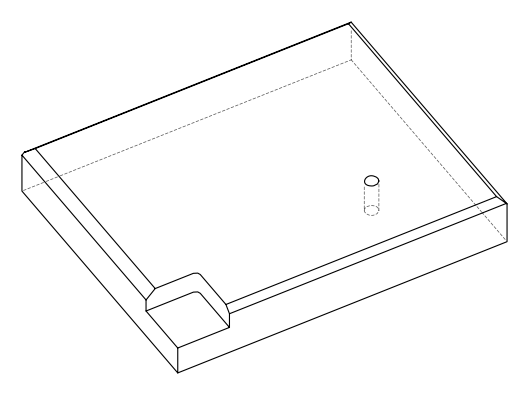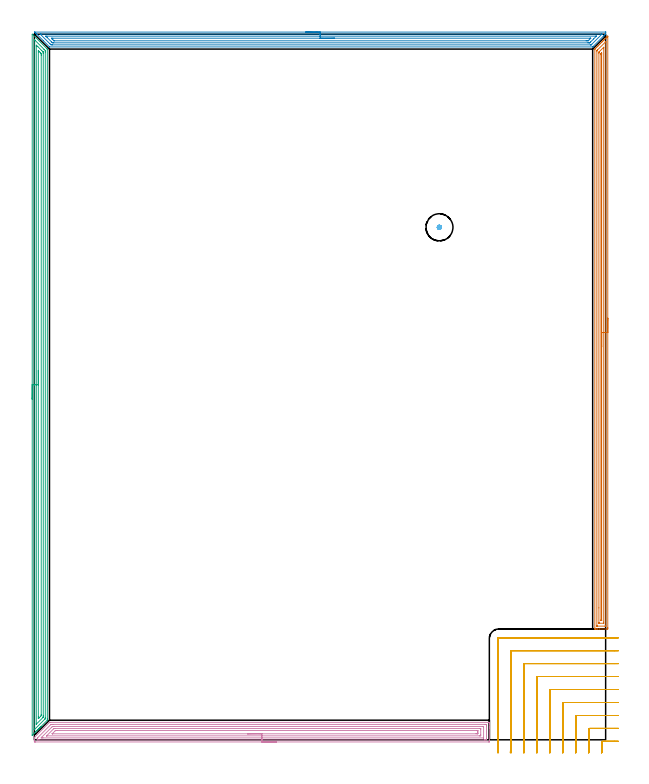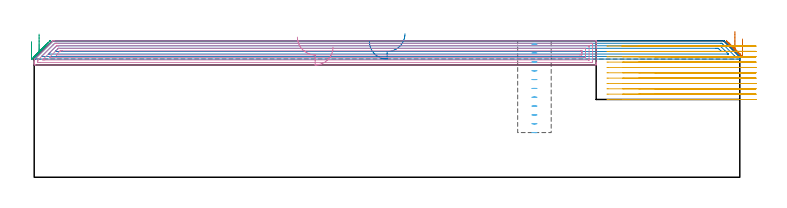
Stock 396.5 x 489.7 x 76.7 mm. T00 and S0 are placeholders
(PLAN: 6 operations, 2 tool changes, 75.2 min)
(1 AREA_MILL | FG_CHAMFER_SURFACE | UGT0205_001 | 13.2 min | 16943 mm3)
(2 AREA_MILL_1 | FG_CHAMFER_SURFACE_1 | UGT0205_001 | 12.64 min | 20748 mm3)
(3 AREA_MILL_2 | FG_CHAMFER_SURFACE_2 | UGT0205_001 | 15.5 min | 26588 mm3)
(4 AREA_MILL_3 | FG_CHAMFER_SURFACE_3 | UGT0205_001 | 12.76 min | 29296 mm3)
(5 MILL_CORNER_NOTCH_RECTANGULAR | CORNER_NOTCH_RECTANGULAR | NXT0201_011 | Follow Part, ap 3, ae 75% | 20.48 min | 203689 mm3)
(6 MILL_BLIND_HOLE_FROM_SOLID_MATERIAL | STEP1POCKET | NXT0201_012 | Spiral | 0.59 min | 14272 mm3)
(TOOL UGT0205_001 | Chamfer Mill 20 x 3 x 45 deg. | D20 FL50 Z2)
(TOOL NXT0201_011 | ENDMILL 12mm [2P460-1200-NA 1630] | D12 FL38 Z6)
(TOOL NXT0201_012 | ENDMILL 16mm [2P460-1600-NA 1630] | D16 FL38 Z6)
(OP 1 AREA_MILL)
G17 G21 G94 G90
T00 M6
G54
G17 G0 G90 X398. Y292.65 S1061 M3
G43 Z86.7 H0
Z77.7
G94 G1 Y292.612 Z76.828 F250.
Y292.498 Z75.963
Y292.309 Z75.112
Y292.047 Z74.28
Y291.713 Z73.474
Y291.31 Z72.7
Y290.842 Z71.964
Y290.31 Z71.272
Y289.721 Z70.629
Y289.078 Z70.04
Y288.386 Z69.508
Y287.65 Z69.04
Y286.876 Z68.637
Y286.07 Z68.303
Y285.238 Z68.041
Y284.387 Z67.852
Y283.522 Z67.738
Y282.65 Z67.7
Y77.9
X397.999 Y77.524 Z67.701
X397.994 Y77.012 Z67.704
X397.992 Y76.909 Z67.706
X397.486 Y76.9 Z68.211
X392.171 Z73.523
X390.751 Z74.945
X390.399 Z75.296
X389.696 Z76.003
X389.407 Z76.292
X389.028 Z76.663
X389.002 Y76.909 Z76.688
X389. Y77.077 Z76.7
Y479.285
X389.004 Y479.395 Z76.689
X389.021 Y479.418 Z76.673
X389.218 Y479.618 Z76.482
X389.628 Y480.03 Z76.069
X390.225 Y480.625 Z75.474
X390.399 Y480.801 Z75.298
X391.119 Y481.519 Z74.58
X391.285 Y481.687 Z74.412
X392.013 Y482.413 Z73.686
X392.171 Y482.573 Z73.526
X392.629 Y483.029 Z73.071
X392.906 Y483.307 Z72.793
X393.057 Y483.459 Z72.64
X393.492 Y483.892 Z72.208
X393.8 Y484.201 Z71.899
X393.943 Y484.345 Z71.754
X394.355 Y484.755 Z71.345
X394.396 Y484.796 Z71.303
X394.694 Y485.094 Z71.005
X394.829 Y485.231 Z70.867
X395.218 Y485.618 Z70.482
X395.328 Y485.728 Z70.372
X395.587 Y485.988 Z70.111
X395.715 Y486.117 Z69.981
X396.081 Y486.481 Z69.619
X396.238 Y486.638 Z69.462
X396.481 Y486.882 Z69.217
X396.601 Y487.002 Z69.096
X396.944 Y487.345 Z68.755
X397.148 Y487.548 Z68.552
X397.375 Y487.776 Z68.323
X397.486 Y487.888 Z68.21
X397.929 Y488.33 Z67.77
X397.975 Y488.372 Z67.725
X397.995 Y488.383 Z67.704
X398. Y488.372 Z67.7
Y282.65
X396.586 Z69.114
X396.585 Y79.092 Z69.115
X396.584 Y78.982 Z69.116
X396.581 Y78.928 Z69.119
X396.579 Y78.91 Z69.121
X396.531 Y78.908 Z69.169
X396.122 Y78.901 Z69.578
X390.807 Z74.893
X390.549 Y78.906 Z75.151
X390.433 Y78.91 Z75.267
X390.421 Y78.915 Z75.279
X390.419 Y78.934 Z75.281
X390.416 Y78.985 Z75.284
X390.415 Y79.089 Z75.285
X390.414 Y79.297 Z75.286
X390.415 Y477.944 Z75.285
X390.434 Y478.372 Z75.266
X390.645 Y478.59 Z75.055
X390.888 Y478.838 Z74.812
X396.426 Y484.376 Z69.274
X396.529 Y484.475 Z69.171
X396.567 Y484.51 Z69.133
X396.576 Y484.517 Z69.124
X396.579 Y484.497 Z69.121
X396.582 Y484.404 Z69.118
X396.586 Y484.216 Z69.114
Y484.201
Y282.65
X395.172 Z70.528
X395.171 Y81.648 Z70.529
X395.17 Y81.099 Z70.53
X395.167 Y80.928 Z70.533
X395.165 Y80.914 Z70.535
X395.144 Y80.909 Z70.556
X395.092 Y80.903 Z70.608
X395.026 Y80.9 Z70.674
X392.369 Z73.331
X392.171 Y80.902 Z73.529
X391.974 Y80.905 Z73.726
X391.847 Y80.91 Z73.853
X391.835 Y80.986 Z73.865
X391.833 Y81.099 Z73.867
X391.829 Y81.444 Z73.871
X391.828 Y91.569 Z73.872
X391.829 Y476.502 Z73.871
X391.83 Y477.05 Z73.87
X391.833 Y477.223 Z73.867
X391.835 Y477.306 Z73.865
X391.867 Y477.357 Z73.833
X392.171 Y477.67 Z73.529
X392.307 Y477.807 Z73.393
X395.126 Y480.625 Z70.574
X395.143 Y480.639 Z70.557
X395.154 Y480.645 Z70.546
X395.165 Y480.625 Z70.535
X395.169 Y480.416 Z70.531
X395.171 Y480.28 Z70.529
X395.172 Y282.65 Z70.528
X393.757 Z71.943
Y83.075
X393.755 Y82.988 Z71.945
X393.751 Y82.92 Z71.949
X393.749 Y82.909 Z71.951
X393.741 Y82.906 Z71.959
X393.715 Y82.903 Z71.985
X393.5 Y82.901 Z72.2
X393.285 Y82.903 Z72.415
X393.259 Y82.906 Z72.441
X393.251 Y82.909 Z72.449
X393.249 Y82.92 Z72.451
X393.245 Y82.988 Z72.455
X393.243 Y83.074 Z72.457
Y475.45
X393.244 Y475.967 Z72.456
X393.247 Y476.156 Z72.453
X393.25 Y476.248 Z72.45
X393.532 Y476.571 Z72.168
X393.599 Y476.644 Z72.101
X393.68 Y476.724 Z72.02
X393.746 Y476.786 Z71.954
X393.75 Y476.687 Z71.95
X393.756 Y476.345 Z71.944
X393.757 Y476.156 Z71.943
Y475.637
Y282.65
Y281.778 Z71.981
Y280.914 Z72.095
Y280.062 Z72.283
Y279.23 Z72.546
Y278.424 Z72.88
Y277.65 Z73.282
Y276.914 Z73.751
Y276.222 Z74.282
Y275.579 Z74.872
Y274.99 Z75.515
Y274.459 Z76.207
Y273.99 Z76.943
Y273.587 Z77.716
Y273.253 Z78.522
Y272.991 Z79.354
Y272.802 Z80.206
Y272.688 Z81.071
Y272.65 Z81.943
G0 Z86.7
M5
M2
(OP 2 AREA_MILL_1)
G17 G21 G94 G90
T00 M6
G54
G17 G0 G90 X188.35 Y491.2 S1061 M3
G43 Z86.7 H0
Z76.4
G94 G1 X188.388 Z75.528 F250.
X188.502 Z74.664
X188.691 Z73.812
X188.953 Z72.98
X189.287 Z72.174
X189.69 Z71.4
X190.159 Z70.664
X190.69 Z69.972
X191.279 Z69.329
X191.922 Z68.74
X192.614 Z68.208
X193.35 Z67.74
X194.124 Z67.337
X194.93 Z67.003
X195.762 Z66.741
X196.614 Z66.552
X197.478 Z66.438
X198.35 Z66.4
X396.323
X396.497 Y491.196
X396.499 Y491.195
X396.5 Y491.029 Z66.566
Y490.856 Z66.738
X396.499 Y489.982 Z67.616
X396.496 Y489.907 Z67.69
X396.472 Y489.875 Z67.723
X396.235 Y489.635 Z67.965
X396.067 Y489.466 Z68.133
X395.71 Y489.108 Z68.488
X395.248 Y488.647 Z68.952
X394.836 Y488.234 Z69.362
X387.832 Y481.232 Z76.368
X387.557 Y480.959 Z76.637
X387.494 Y480.904 Z76.689
X387.385 Y480.9 Z76.7
X10.655
X10.505 Y480.903 Z76.689
X10.413 Y480.986 Z76.611
X6.224 Y485.176 Z72.423
X1.853 Y489.545 Z68.051
X1.718 Y489.681 Z67.917
X1.556 Y489.843 Z67.755
X1.416 Y489.982 Z67.614
X1.271 Y490.128 Z67.47
X1.129 Y490.27 Z67.328
X0.979 Y490.419 Z67.176
X0.824 Y490.575 Z67.023
X0.702 Y490.697 Z66.9
X0.542 Y490.856 Z66.739
X0.377 Y491.022 Z66.576
X0.272 Y491.126 Z66.469
X0.21 Y491.189 Z66.403
X0.294 Y491.196 Z66.401
X0.335 Y491.199
X198.35 Y491.2 Z66.4
Y489.786 Z67.814
X393.395
X393.758 Y489.785 Z67.815
X393.869 Y489.783 Z67.817
X393.913 Y489.78 Z67.82
X393.917 Y489.778 Z67.822
X393.911 Y489.769 Z67.831
X393.868 Y489.721 Z67.879
X393.759 Y489.609 Z67.991
X393.669 Y489.518 Z68.082
X386.938 Y482.788 Z74.812
X386.597 Y482.451 Z75.149
X386.516 Y482.373 Z75.227
X386.467 Y482.329 Z75.271
X386.39 Y482.321 Z75.279
X386.044 Y482.317 Z75.283
X385.843 Y482.315 Z75.285
X12.443
X12.241 Y482.316 Z75.284
X11.549 Y482.321 Z75.279
X10.862 Y482.992 Z74.608
X10.656 Y483.195 Z74.405
X4.399 Y489.451 Z68.149
X4.119 Y489.735 Z67.865
X4.092 Y489.766 Z67.834
X4.082 Y489.78 Z67.82
X4.092 Y489.781 Z67.819
X4.193 Y489.784 Z67.816
X4.399 Y489.785 Z67.815
X4.6 Y489.786 Z67.814
X198.35
Y488.372 Z69.228
X389.619 Y488.371 Z69.229
X389.76 Y488.37 Z69.23
X390.039 Y488.365 Z69.235
X390.054 Y488.363 Z69.237
X390.049 Y488.355 Z69.245
X390.025 Y488.327 Z69.273
X389.986 Y488.286 Z69.314
X389.935 Y488.234 Z69.366
X388.188 Y486.487 Z71.113
X386.044 Y484.343 Z73.257
X385.802 Y484.103 Z73.497
X385.56 Y483.866 Z73.734
X385.425 Y483.736 Z73.864
X385.287 Y483.732 Z73.868
X385.151 Y483.73 Z73.87
X384.397 Y483.729 Z73.871
X384.257 Y483.728 Z73.872
X13.477 Y483.729 Z73.871
X13.337 Y483.73 Z73.87
X12.576 Y483.736 Z73.864
X12.443 Y483.856 Z73.744
X12.434 Y483.866 Z73.734
X12.006 Y484.293 Z73.307
X8.868 Y487.431 Z70.169
X8.069 Y488.234 Z69.366
X7.974 Y488.334 Z69.266
X7.961 Y488.365 Z69.235
X7.974 Y488.366 Z69.234
X8.728 Y488.371 Z69.229
X198.35 Y488.372 Z69.228
Y486.957 Z70.643
X385.563
X385.893 Y486.956 Z70.644
X386.044 Y486.954 Z70.646
X386.112 Y486.95 Z70.65
X386.183 Y486.943 Z70.657
X386.133 Y486.887 Z70.713
X386.1 Y486.851 Z70.749
X386.044 Y486.793 Z70.807
X385.89 Y486.638 Z70.962
X384.864 Y485.613 Z71.987
X384.56 Y485.316 Z72.284
X384.455 Y485.215 Z72.385
X384.372 Y485.15 Z72.45
X384.257 Y485.148 Z72.452
X383.843 Y485.144 Z72.456
X383.363 Y485.143 Z72.457
X382.95
X13.818
X13.698 Y485.145 Z72.455
X13.639 Y485.147 Z72.453
X13.613 Y485.149 Z72.451
X13.555 Y485.204 Z72.396
X13.337 Y485.413 Z72.187
X13.136 Y485.613 Z71.987
X12.443 Y486.306 Z71.294
X12.264 Y486.487 Z71.113
X12.094 Y486.663 Z70.937
X11.82 Y486.951 Z70.649
X11.966 Y486.953 Z70.647
X12.443 Y486.956 Z70.644
X12.856 Y486.957 Z70.643
X198.35
X199.222 Z70.681
X200.087 Z70.795
X200.938 Z70.983
X201.77 Z71.246
X202.576 Z71.58
X203.35 Z71.982
X204.086 Z72.451
X204.778 Z72.982
X205.421 Z73.572
X206.01 Z74.215
X206.542 Z74.907
X207.01 Z75.643
X207.413 Z76.416
X207.747 Z77.222
X208.009 Z78.054
X208.198 Z78.906
X208.312 Z79.771
X208.35 Z80.643
G0 Z86.7
M5
M2
(OP 3 AREA_MILL_2)
G17 G21 G94 G90
T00 M6
G54
G17 G0 G90 X-1.5 Y236.4 S1061 M3
G43 Z86.7 H0
Z76.2
G94 G1 Y236.438 Z75.328 F250.
Y236.552 Z74.464
Y236.741 Z73.612
Y237.003 Z72.78
Y237.337 Z71.974
Y237.74 Z71.2
Y238.209 Z70.464
Y238.74 Z69.772
Y239.329 Z69.129
Y239.972 Z68.54
Y240.664 Z68.008
Y241.4 Z67.54
Y242.174 Z67.137
Y242.98 Z66.803
Y243.812 Z66.541
Y244.664 Z66.352
Y245.529 Z66.238
Y246.4 Z66.2
Y489.7
X-1.433 Z66.266
X-1.3 Y489.69 Z66.394
X-1.162 Y489.562 Z66.537
X8.889 Y479.512 Z76.587
X9. Y479.391 Z76.693
X8.999 Y479.245 Z76.699
X9. Y14.451 Z76.7
X8.993 Y13.599 Z76.693
X8.957 Y13.557 Z76.656
X4.629 Y9.227 Z72.325
X4.489 Y9.088 Z72.187
X4.332 Y8.931 Z72.029
X4.189 Y8.787 Z71.885
X4.042 Y8.641 Z71.74
X3.9 Y8.498 Z71.597
X3.75 Y8.348 Z71.445
X3.595 Y8.194 Z71.293
X3.467 Y8.066 Z71.165
X3.311 Y7.908 Z71.005
X3.148 Y7.747 Z70.846
X3.035 Y7.634 Z70.733
X2.871 Y7.468 Z70.566
X2.701 Y7.3 Z70.399
X2.432 Y7.031 Z70.13
X2.255 Y6.853 Z69.951
X1.681 Y6.281 Z69.381
X0.967 Y5.566 Z68.666
X0.019 Y4.619 Z67.718
X-1.322 Y3.278 Z66.378
X-1.493 Y3.119 Z66.207
X-1.5 Y3.278 Z66.2
Y3.291
Y246.4
X-0.086 Z67.614
X-0.085 Y485.5 Z67.615
X-0.083 Y485.809 Z67.617
X-0.079 Y485.963 Z67.621
X-0.075 Y486.013 Z67.625
X-0.026 Y485.966 Z67.674
X0.449 Y485.5 Z68.149
X6.707 Y479.243 Z74.407
X6.826 Y479.122 Z74.526
X7.578 Y478.349 Z75.278
X7.584 Y477.579 Z75.284
Y477.455
X7.586 Y15.345 Z75.286
X7.585 Y14.959 Z75.285
X7.582 Y14.766 Z75.282
X7.579 Y14.671 Z75.279
X7.572 Y14.633 Z75.272
X7.55 Y14.608 Z75.25
X7.4 Y14.451 Z75.1
X0.11 Y7.161 Z67.81
X0.019 Y7.072 Z67.719
X-0.069 Y6.992 Z67.631
X-0.079 Y6.987 Z67.621
X-0.081 Y7.041 Z67.619
X-0.085 Y7.178 Z67.615
X-0.086 Y246.4 Z67.614
X1.328 Z69.028
X1.329 Y481.258 Z69.029
X1.333 Y481.925 Z69.033
X1.336 Y482.145 Z69.036
X1.553 Y481.946 Z69.253
X1.576 Y481.925 Z69.276
X2.432 Y481.069 Z70.132
X5.152 Y478.349 Z72.852
X5.947 Y477.552 Z73.647
X6.041 Y477.455 Z73.741
X6.136 Y477.349 Z73.836
X6.164 Y477.309 Z73.864
X6.166 Y477.284 Z73.866
X6.169 Y477.23 Z73.869
X6.17 Y476.562 Z73.87
X6.171 Y476.335 Z73.871
Y16.904
X6.17 Y16.239 Z73.87
X6.169 Y16.013 Z73.869
X6.164 Y15.783 Z73.864
X6.154 Y15.665 Z73.854
X5.897 Y15.396 Z73.597
X1.465 Y10.965 Z69.165
X1.375 Y10.876 Z69.075
X1.355 Y10.861 Z69.055
X1.335 Y10.848 Z69.035
X1.332 Y10.876 Z69.032
X1.33 Y10.907 Z69.03
X1.329 Y11.103 Z69.029
X1.328 Y246.4 Z69.028
X2.743 Z70.443
Y477.455
X2.745 Y478.031 Z70.445
X2.747 Y478.225 Z70.447
X2.749 Y478.278 Z70.449
X2.852 Y478.188 Z70.552
X3.032 Y478.013 Z70.732
X3.311 Y477.739 Z71.011
X3.596 Y477.455 Z71.296
X4.189 Y476.859 Z71.889
X4.48 Y476.562 Z72.18
X4.749 Y476.268 Z72.449
X4.753 Y475.988 Z72.453
X4.755 Y475.668 Z72.455
X4.756 Y475.091 Z72.456
X4.757 Y17.449 Z72.457
X4.754 Y17.132 Z72.454
X4.75 Y16.844 Z72.45
X4.747 Y16.707 Z72.447
X4.239 Y16.188 Z71.939
X3.396 Y15.345 Z71.096
X3.311 Y15.259 Z71.011
X2.906 Y14.862 Z70.606
X2.837 Y14.797 Z70.537
X2.749 Y14.725 Z70.449
X2.747 Y14.839 Z70.447
X2.744 Y15.027 Z70.444
X2.743 Y15.345 Z70.443
Y15.922
Y246.4
Y247.272 Z70.481
Y248.137 Z70.595
Y248.988 Z70.783
Y249.82 Z71.046
Y250.626 Z71.38
Y251.4 Z71.782
Y252.136 Z72.251
Y252.828 Z72.782
Y253.471 Z73.372
Y254.061 Z74.015
Y254.592 Z74.707
Y255.06 Z75.443
Y255.463 Z76.217
Y255.797 Z77.022
Y256.059 Z77.854
Y256.248 Z78.706
Y256.362 Z79.571
Y256.4 Z80.443
G0 Z86.7
M5
M2
(OP 4 AREA_MILL_3)
G17 G21 G94 G90
T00 M6
G54
G17 G0 G90 X167.9 Y-1.5 S1061 M3
G43 Z86.7 H0
Z73.1
G94 G1 X167.862 Z72.228 F250.
X167.748 Z71.363
X167.559 Z70.512
X167.297 Z69.68
X166.963 Z68.874
X166.56 Z68.1
X166.091 Z67.364
X165.56 Z66.672
X164.971 Z66.029
X164.328 Z65.44
X163.636 Z64.908
X162.9 Z64.44
X162.126 Z64.037
X161.32 Z63.703
X160.488 Z63.441
X159.636 Z63.252
X158.771 Z63.138
X157.9 Z63.1
X0.622
X0.461 Y-1.498 Z63.102
X0.002 Y-1.491 Z63.105
X0. Y-1.278 Z63.319
Y-0.93 Z63.667
Y-0.388 Z64.208
Y-0.04 Z64.556
Y0.658 Z65.257
Y1.392 Z65.991
X0.003 Y1.569 Z66.161
X0.01 Y1.612 Z66.204
X0.14 Y1.74 Z66.339
X0.175 Y1.776 Z66.374
X10.374 Y11.975 Z76.572
X10.452 Y12.051 Z76.65
X10.497 Y12.093 Z76.693
X10.535 Y12.095 Z76.694
X11.345 Y12.1 Z76.7
X315.625
X315.79 Y12.097 Z76.688
X315.792 Y12.053 Z76.645
X315.8 Y11.653 Z76.253
Y11.337 Z75.937
Y10.64 Z75.235
Y9.401 Z73.998
Y8.86 Z73.454
Y8.24 Z72.836
Y-0.311 Z64.287
X315.796 Y-0.93 Z63.668
X315.792 Y-1.492 Z63.106
X315.744 Y-1.494 Z63.104
X315.178 Y-1.5 Z63.1
X157.9
Y-0.086 Z64.514
X3.303
X2.452 Y-0.083 Z64.517
X2.409 Y-0.08 Z64.52
X2.01 Y-0.04 Z64.56
X2.003 Y0.365 Z64.965
X2.005 Y0.85 Z65.45
X2.009 Y1.054 Z65.654
X2.013 Y1.151 Z65.751
X2.059 Y1.199 Z65.799
X2.409 Y1.559 Z66.159
X11.345 Y10.494 Z75.094
X11.42 Y10.565 Z75.165
X11.501 Y10.64 Z75.24
X12.196 Y10.683 Z75.283
X12.239 Y10.684 Z75.284
X13.086 Y10.686 Z75.286
X312.497
X313.348 Y10.683 Z75.283
X313.391 Y10.68 Z75.28
X313.79 Y10.64 Z75.24
X313.797 Y10.235 Z74.835
X313.799 Y9.75 Z74.35
X313.8 Y9.342 Z73.942
X313.799 Y0.85 Z65.45
X313.797 Y0.445 Z65.045
X313.79 Y-0.04 Z64.56
X313.432 Y-0.08 Z64.52
X313.391 Y-0.082 Z64.518
X312.543 Y-0.086 Z64.514
X312.497
X157.9
Y1.328 Z65.928
X5.984 Y1.329 Z65.929
X5.502
X5.09 Y1.332 Z65.932
X4.695 Y1.335 Z65.935
X5.043 Y1.74 Z66.34
X5.065 Y1.765 Z66.365
X12.239 Y8.94 Z73.54
X12.512 Y9.209 Z73.809
X12.556 Y9.249 Z73.849
X12.575 Y9.264 Z73.864
X12.6 Y9.266 Z73.866
X12.721 Y9.269 Z73.869
X13.133 Y9.271 Z73.871
X13.613
X311.191
X311.604 Y9.269 Z73.869
X311.741 Y9.267 Z73.867
X311.782 Y9.265 Z73.865
X311.79 Y9.185 Z73.785
X311.795 Y9.055 Z73.655
X311.799 Y8.86 Z73.46
X311.8 Y8.664 Z73.264
X311.799 Y1.546 Z66.146
X311.791 Y1.35 Z65.95
X311.788 Y1.334 Z65.934
X311.783 Y1.332 Z65.932
X311.759 Y1.33 Z65.93
X311.707 Y1.329 Z65.929
X311.604 Y1.328 Z65.928
X157.9
Y2.743 Z67.343
X9.053
X8.664 Y2.744 Z67.344
X8.548 Y2.746 Z67.346
X8.508 Y2.75 Z67.35
Y2.751 Z67.351
X8.523 Y2.771 Z67.371
X8.543 Y2.793 Z67.393
X8.664 Y2.916 Z67.516
X13.426 Y7.677 Z72.277
X13.514 Y7.762 Z72.362
X13.569 Y7.813 Z72.413
X13.6 Y7.839 Z72.439
X13.638 Y7.85 Z72.45
X14.026 Y7.856 Z72.456
X14.14 Y7.857 Z72.457
X309.036
X309.725 Y7.855 Z72.455
X309.764 Y7.853 Z72.453
X309.782 Y7.851 Z72.451
X309.79 Y7.841 Z72.441
X309.794 Y7.736 Z72.336
X309.798 Y7.523 Z72.123
X309.8 Y7.096 Z71.696
Y3.536 Z68.136
X309.797 Y3.083 Z67.683
X309.793 Y2.865 Z67.465
X309.79 Y2.762 Z67.362
X309.697 Y2.749 Z67.349
X308.923 Y2.743 Z67.343
X308.809
X157.9
Y4.157 Z68.757
X12.447 Y4.158 Z68.758
X12.425 Y4.159 Z68.759
X12.396 Y4.164 Z68.764
X12.378 Y4.169 Z68.769
X12.394 Y4.188 Z68.788
X12.426 Y4.224 Z68.824
X12.609 Y4.41 Z69.01
X14.388 Y6.19 Z70.79
X14.567 Y6.365 Z70.965
X14.62 Y6.414 Z71.014
X14.641 Y6.431 Z71.031
X14.672 Y6.437 Z71.037
X14.92 Y6.439 Z71.039
X15.56 Y6.443 Z71.043
X15.814
X307.136 Y6.442 Z71.042
X307.779 Y6.439 Z71.039
X307.784 Y6.437 Z71.037
X307.794 Y6.424 Z71.024
X307.797 Y6.19 Z70.79
X307.8 Y5.528 Z70.128
Y5.3 Z69.9
Y4.639 Z69.239
X307.797 Y4.41 Z69.01
X307.793 Y4.245 Z68.845
X307.79 Y4.169 Z68.769
X307.644 Y4.164 Z68.764
X307.388 Y4.159 Z68.759
X307.136 Y4.158 Z68.758
X306.496 Y4.157 Z68.757
X157.9
X157.028 Z68.795
X156.163 Z68.909
X155.312 Z69.098
X154.48 Z69.36
X153.674 Z69.694
X152.9 Z70.097
X152.164 Z70.565
X151.472 Z71.096
X150.829 Z71.686
X150.239 Z72.329
X149.708 Z73.021
X149.24 Z73.757
X148.837 Z74.531
X148.503 Z75.337
X148.241 Z76.169
X148.052 Z77.02
X147.938 Z77.885
X147.9 Z78.757
G0 Z86.7
M5
M2
(OP 5 MILL_CORNER_NOTCH_RECTANGULAR)
G17 G21 G94 G90
T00 M6
G54
G17 G0 G90 X405.398 Y-1.098 S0 M3
G43 Z86.7 H1
Z73.7
G94 G1 X402.398 Y-1.1 F250.
X402.349 F500.
X394.394
G3 X393.8 Y-1.694 R0.6
G1 Y-4.473
G2 X393.784 Y-6. R72.
G1 X393.72 Y-8.999 F250.
G0 Z86.7
X405.5 Y7.907
Z73.7
G1 X402.5 Y7.9
X402.349 F500.
X385.395
G3 X384.8 Y7.305 R0.6
G1 Y-4.473
G2 X384.781 Y-6. R63.
G1 X384.709 Y-8.999 F250.
G0 Z86.7
X405.5 Y16.909
Z73.7
G1 X402.5 Y16.9
X402.349 F500.
X376.395
G3 X375.8 Y16.305 R0.6
G1 Y-4.473
G2 X375.778 Y-6. R54.
G1 X375.694 Y-8.999 F250.
G0 Z86.7
X405.5 Y25.91
Z73.7
G1 X402.5 Y25.9
X402.349 F500.
X367.395
G3 X366.8 Y25.305 R0.6
G1 Y-4.473
G2 X366.774 Y-6. R45.
G1 X366.672 Y-8.998 F250.
G0 Z86.7
X405.5 Y34.913
Z73.7
G1 X402.5 Y34.9
X402.349 F500.
X358.395
G3 X357.8 Y34.305 R0.6
G1 Y-4.473
G2 X357.768 Y-6. R36.
G1 X357.64 Y-8.997 F250.
G0 Z86.7
X405.5 Y43.917
Z73.7
G1 X402.5 Y43.9
X402.349 F500.
X349.396
G3 X348.8 Y43.304 R0.6
G1 Y-4.473
G2 X348.757 Y-6. R27.
G1 X348.587 Y-8.995 F250.
G0 Z86.7
X405.5 Y52.926
Z73.7
G1 X402.5 Y52.901
X402.349 Y52.9 F500.
X340.396
G3 X339.8 Y52.304 R0.6
G1 Y-4.473
G2 X339.735 Y-6. R18.
G1 X339.48 Y-8.989 F250.
G0 Z86.7
X405.5 Y61.952
Z73.7
G1 X402.5 Y61.901
X402.349 Y61.9 F500.
X331.396
G3 X330.8 Y61.304 R0.6
G1 Y-4.473
G2 X330.669 Y-6. R9.
G1 X330.16 Y-8.956 F250.
G0 Z86.7
X405.349 Y70.9
Z73.7
G1 X402.349
X322.396 F500.
G3 X321.8 Y70.304 R0.6
G1 Y-4.473
Y-7.473 F250.
G0 Z86.7
X405.398 Y-1.1
Z70.7
G1 X402.398
X394.394 F500.
G3 X393.8 Y-1.694 R0.6
G1 Y-5.194
G2 X393.795 Y-6. R72.
G1 X393.762 Y-9. F250.
G0 Z86.7
X405.5 Y7.9
Z70.7
G1 X402.5
X385.395 F500.
G3 X384.8 Y7.305 R0.6
G1 Y-5.194
G2 X384.795 Y-6. R63.
G1 X384.756 Y-9. F250.
G0 Z86.7
X405.5 Y16.9
Z70.7
G1 X402.5
X376.395 F500.
G3 X375.8 Y16.305 R0.6
G1 Y-5.194
G2 X375.794 Y-6. R54.
G1 X375.749 Y-9. F250.
G0 Z86.7
X405.5 Y25.9
Z70.7
G1 X402.5
X367.395 F500.
G3 X366.8 Y25.305 R0.6
G1 Y-5.194
G2 X366.793 Y-6. R45.
G1 X366.739 Y-9. F250.
G0 Z86.7
X405.5 Y34.9
Z70.7
G1 X402.5
X358.395 F500.
G3 X357.8 Y34.305 R0.6
G1 Y-5.194
G2 X357.791 Y-6. R36.
G1 X357.724 Y-8.999 F250.
G0 Z86.7
X405.5 Y43.9
Z70.7
G1 X402.5
X349.396 F500.
G3 X348.8 Y43.304 R0.6
G1 Y-5.194
G2 X348.788 Y-6. R27.
G1 X348.698 Y-8.999 F250.
G0 Z86.7
X405.5 Y52.9
Z70.7
G1 X402.5
X340.396 F500.
G3 X339.8 Y52.304 R0.6
G1 Y-5.194
G2 X339.782 Y-6. R18.
G1 X339.648 Y-8.997 F250.
G0 Z86.7
X405.5 Y61.9
Z70.7
G1 X402.5
X331.396 F500.
G3 X330.8 Y61.304 R0.6
G1 Y-5.194
G2 X330.764 Y-6. R9.
G1 X330.495 Y-8.988 F250.
G0 Z86.7
X405.5 Y70.9
Z70.7
G1 X402.5
X322.396 F500.
G3 X321.8 Y70.304 R0.6
G1 Y-5.194
Y-8.194 F250.
G0 Z86.7
X405.398 Y-1.1
Z67.7
G1 X402.398
X394.394 F500.
G3 X393.8 Y-1.694 R0.6
G1 Y-6.
Y-9. F250.
G0 Z86.7
X405.5 Y7.9
Z67.7
G1 X402.5
X385.395 F500.
G3 X384.8 Y7.305 R0.6
G1 Y-6.
Y-9. F250.
G0 Z86.7
X405.5 Y16.9
Z67.7
G1 X402.5
X376.395 F500.
G3 X375.8 Y16.305 R0.6
G1 Y-6.
Y-9. F250.
G0 Z86.7
X405.5 Y25.9
Z67.7
G1 X402.5
X367.395 F500.
G3 X366.8 Y25.305 R0.6
G1 Y-6.
Y-9. F250.
G0 Z86.7
X405.5 Y34.9
Z67.7
G1 X402.5
X358.395 F500.
G3 X357.8 Y34.305 R0.6
G1 Y-6.
Y-9. F250.
G0 Z86.7
X405.5 Y43.9
Z67.7
G1 X402.5
X349.396 F500.
G3 X348.8 Y43.304 R0.6
G1 Y-6.
Y-9. F250.
G0 Z86.7
X405.5 Y52.9
Z67.7
G1 X402.5
X340.396 F500.
G3 X339.8 Y52.304 R0.6
G1 Y-6.
Y-9. F250.
G0 Z86.7
X405.5 Y61.9
Z67.7
G1 X402.5
X331.396 F500.
G3 X330.8 Y61.304 R0.6
G1 Y-6.
Y-9. F250.
G0 Z86.7
X405.5 Y70.9
Z67.7
G1 X402.5
X322.396 F500.
G3 X321.8 Y70.304 R0.6
G1 Y-6.
Y-9. F250.
G0 Z86.7
X405.398 Y-1.1
Z64.7
G1 X402.398
X394.394 F500.
G3 X393.8 Y-1.694 R0.6
G1 Y-6.
Y-9. F250.
G0 Z86.7
X405.5 Y7.9
Z64.7
G1 X402.5
X385.395 F500.
G3 X384.8 Y7.305 R0.6
G1 Y-6.
Y-9. F250.
G0 Z86.7
X405.5 Y16.9
Z64.7
G1 X402.5
X376.395 F500.
G3 X375.8 Y16.305 R0.6
G1 Y-6.
Y-9. F250.
G0 Z86.7
X405.5 Y25.9
Z64.7
G1 X402.5
X367.395 F500.
G3 X366.8 Y25.305 R0.6
G1 Y-6.
Y-9. F250.
G0 Z86.7
X405.5 Y34.9
Z64.7
G1 X402.5
X358.395 F500.
G3 X357.8 Y34.305 R0.6
G1 Y-6.
Y-9. F250.
G0 Z86.7
X405.5 Y43.9
Z64.7
G1 X402.5
X349.396 F500.
G3 X348.8 Y43.304 R0.6
G1 Y-6.
Y-9. F250.
G0 Z86.7
X405.5 Y52.9
Z64.7
G1 X402.5
X340.396 F500.
G3 X339.8 Y52.304 R0.6
G1 Y-6.
Y-9. F250.
G0 Z86.7
X405.5 Y61.9
Z64.7
G1 X402.5
X331.396 F500.
G3 X330.8 Y61.304 R0.6
G1 Y-6.
Y-9. F250.
G0 Z86.7
X405.5 Y70.9
Z64.7
G1 X402.5
X322.396 F500.
G3 X321.8 Y70.304 R0.6
G1 Y-6.
Y-9. F250.
G0 Z86.7
X405.398 Y-1.1
Z61.7
G1 X402.398
X394.394 F500.
G3 X393.8 Y-1.694 R0.6
G1 Y-6.
Y-9. F250.
G0 Z86.7
X405.5 Y7.9
Z61.7
G1 X402.5
X385.395 F500.
G3 X384.8 Y7.305 R0.6
G1 Y-6.
Y-9. F250.
G0 Z86.7
X405.5 Y16.9
Z61.7
G1 X402.5
X376.395 F500.
G3 X375.8 Y16.305 R0.6
G1 Y-6.
Y-9. F250.
G0 Z86.7
X405.5 Y25.9
Z61.7
G1 X402.5
X367.395 F500.
G3 X366.8 Y25.305 R0.6
G1 Y-6.
Y-9. F250.
G0 Z86.7
X405.5 Y34.9
Z61.7
G1 X402.5
X358.395 F500.
G3 X357.8 Y34.305 R0.6
G1 Y-6.
Y-9. F250.
G0 Z86.7
X405.5 Y43.9
Z61.7
G1 X402.5
X349.396 F500.
G3 X348.8 Y43.304 R0.6
G1 Y-6.
Y-9. F250.
G0 Z86.7
X405.5 Y52.9
Z61.7
G1 X402.5
X340.396 F500.
G3 X339.8 Y52.304 R0.6
G1 Y-6.
Y-9. F250.
G0 Z86.7
X405.5 Y61.9
Z61.7
G1 X402.5
X331.396 F500.
G3 X330.8 Y61.304 R0.6
G1 Y-6.
Y-9. F250.
G0 Z86.7
X405.5 Y70.9
Z61.7
G1 X402.5
X322.396 F500.
G3 X321.8 Y70.304 R0.6
G1 Y-6.
Y-9. F250.
G0 Z86.7
X405.398 Y-1.1
Z58.7
G1 X402.398
X394.394 F500.
G3 X393.8 Y-1.694 R0.6
G1 Y-6.
Y-9. F250.
G0 Z86.7
X405.5 Y7.9
Z58.7
G1 X402.5
X385.395 F500.
G3 X384.8 Y7.305 R0.6
G1 Y-6.
Y-9. F250.
G0 Z86.7
X405.5 Y16.9
Z58.7
G1 X402.5
X376.395 F500.
G3 X375.8 Y16.305 R0.6
G1 Y-6.
Y-9. F250.
G0 Z86.7
X405.5 Y25.9
Z58.7
G1 X402.5
X367.395 F500.
G3 X366.8 Y25.305 R0.6
G1 Y-6.
Y-9. F250.
G0 Z86.7
X405.5 Y34.9
Z58.7
G1 X402.5
X358.395 F500.
G3 X357.8 Y34.305 R0.6
G1 Y-6.
Y-9. F250.
G0 Z86.7
X405.5 Y43.9
Z58.7
G1 X402.5
X349.396 F500.
G3 X348.8 Y43.304 R0.6
G1 Y-6.
Y-9. F250.
G0 Z86.7
X405.5 Y52.9
Z58.7
G1 X402.5
X340.396 F500.
G3 X339.8 Y52.304 R0.6
G1 Y-6.
Y-9. F250.
G0 Z86.7
X405.5 Y61.9
Z58.7
G1 X402.5
X331.396 F500.
G3 X330.8 Y61.304 R0.6
G1 Y-6.
Y-9. F250.
G0 Z86.7
X405.5 Y70.9
Z58.7
G1 X402.5
X322.396 F500.
G3 X321.8 Y70.304 R0.6
G1 Y-6.
Y-9. F250.
G0 Z86.7
X405.398 Y-1.1
Z55.7
G1 X402.398
X394.394 F500.
G3 X393.8 Y-1.694 R0.6
G1 Y-6.
Y-9. F250.
G0 Z86.7
X405.5 Y7.9
Z55.7
G1 X402.5
X385.395 F500.
G3 X384.8 Y7.305 R0.6
G1 Y-6.
Y-9. F250.
G0 Z86.7
X405.5 Y16.9
Z55.7
G1 X402.5
X376.395 F500.
G3 X375.8 Y16.305 R0.6
G1 Y-6.
Y-9. F250.
G0 Z86.7
X405.5 Y25.9
Z55.7
G1 X402.5
X367.395 F500.
G3 X366.8 Y25.305 R0.6
G1 Y-6.
Y-9. F250.
G0 Z86.7
X405.5 Y34.9
Z55.7
G1 X402.5
X358.395 F500.
G3 X357.8 Y34.305 R0.6
G1 Y-6.
Y-9. F250.
G0 Z86.7
X405.5 Y43.9
Z55.7
G1 X402.5
X349.396 F500.
G3 X348.8 Y43.304 R0.6
G1 Y-6.
Y-9. F250.
G0 Z86.7
X405.5 Y52.9
Z55.7
G1 X402.5
X340.396 F500.
G3 X339.8 Y52.304 R0.6
G1 Y-6.
Y-9. F250.
G0 Z86.7
X405.5 Y61.9
Z55.7
G1 X402.5
X331.396 F500.
G3 X330.8 Y61.304 R0.6
G1 Y-6.
Y-9. F250.
G0 Z86.7
X405.5 Y70.9
Z55.7
G1 X402.5
X322.396 F500.
G3 X321.8 Y70.304 R0.6
G1 Y-6.
Y-9. F250.
G0 Z86.7
X405.398 Y-1.1
Z52.7
G1 X402.398
X394.394 F500.
G3 X393.8 Y-1.694 R0.6
G1 Y-6.
Y-9. F250.
G0 Z86.7
X405.5 Y7.9
Z52.7
G1 X402.5
X385.395 F500.
G3 X384.8 Y7.305 R0.6
G1 Y-6.
Y-9. F250.
G0 Z86.7
X405.5 Y16.9
Z52.7
G1 X402.5
X376.395 F500.
G3 X375.8 Y16.305 R0.6
G1 Y-6.
Y-9. F250.
G0 Z86.7
X405.5 Y25.9
Z52.7
G1 X402.5
X367.395 F500.
G3 X366.8 Y25.305 R0.6
G1 Y-6.
Y-9. F250.
G0 Z86.7
X405.5 Y34.9
Z52.7
G1 X402.5
X358.395 F500.
G3 X357.8 Y34.305 R0.6
G1 Y-6.
Y-9. F250.
G0 Z86.7
X405.5 Y43.9
Z52.7
G1 X402.5
X349.396 F500.
G3 X348.8 Y43.304 R0.6
G1 Y-6.
Y-9. F250.
G0 Z86.7
X405.5 Y52.9
Z52.7
G1 X402.5
X340.396 F500.
G3 X339.8 Y52.304 R0.6
G1 Y-6.
Y-9. F250.
G0 Z86.7
X405.5 Y61.9
Z52.7
G1 X402.5
X331.396 F500.
G3 X330.8 Y61.304 R0.6
G1 Y-6.
Y-9. F250.
G0 Z86.7
X405.5 Y70.9
Z52.7
G1 X402.5
X322.396 F500.
G3 X321.8 Y70.304 R0.6
G1 Y-6.
Y-9. F250.
G0 Z86.7
X405.398 Y-1.1
Z49.7
G1 X402.398
X394.394 F500.
G3 X393.8 Y-1.694 R0.6
G1 Y-6.
Y-9. F250.
G0 Z86.7
X405.5 Y7.9
Z49.7
G1 X402.5
X385.395 F500.
G3 X384.8 Y7.305 R0.6
G1 Y-6.
Y-9. F250.
G0 Z86.7
X405.5 Y16.9
Z49.7
G1 X402.5
X376.395 F500.
G3 X375.8 Y16.305 R0.6
G1 Y-6.
Y-9. F250.
G0 Z86.7
X405.5 Y25.9
Z49.7
G1 X402.5
X367.395 F500.
G3 X366.8 Y25.305 R0.6
G1 Y-6.
Y-9. F250.
G0 Z86.7
X405.5 Y34.9
Z49.7
G1 X402.5
X358.395 F500.
G3 X357.8 Y34.305 R0.6
G1 Y-6.
Y-9. F250.
G0 Z86.7
X405.5 Y43.9
Z49.7
G1 X402.5
X349.396 F500.
G3 X348.8 Y43.304 R0.6
G1 Y-6.
Y-9. F250.
G0 Z86.7
X405.5 Y52.9
Z49.7
G1 X402.5
X340.396 F500.
G3 X339.8 Y52.304 R0.6
G1 Y-6.
Y-9. F250.
G0 Z86.7
X405.5 Y61.9
Z49.7
G1 X402.5
X331.396 F500.
G3 X330.8 Y61.304 R0.6
G1 Y-6.
Y-9. F250.
G0 Z86.7
X405.5 Y70.9
Z49.7
G1 X402.5
X322.396 F500.
G3 X321.8 Y70.304 R0.6
G1 Y-6.
Y-9. F250.
G0 Z86.7
X405.398 Y-1.1
Z46.7
G1 X402.398
X394.394 F500.
G3 X393.8 Y-1.694 R0.6
G1 Y-6.
Y-9. F250.
G0 Z86.7
X405.5 Y7.9
Z46.7
G1 X402.5
X385.395 F500.
G3 X384.8 Y7.305 R0.6
G1 Y-6.
Y-9. F250.
G0 Z86.7
X405.5 Y16.9
Z46.7
G1 X402.5
X376.395 F500.
G3 X375.8 Y16.305 R0.6
G1 Y-6.
Y-9. F250.
G0 Z86.7
X405.5 Y25.9
Z46.7
G1 X402.5
X367.395 F500.
G3 X366.8 Y25.305 R0.6
G1 Y-6.
Y-9. F250.
G0 Z86.7
X405.5 Y34.9
Z46.7
G1 X402.5
X358.395 F500.
G3 X357.8 Y34.305 R0.6
G1 Y-6.
Y-9. F250.
G0 Z86.7
X405.5 Y43.9
Z46.7
G1 X402.5
X349.396 F500.
G3 X348.8 Y43.304 R0.6
G1 Y-6.
Y-9. F250.
G0 Z86.7
X405.5 Y52.9
Z46.7
G1 X402.5
X340.396 F500.
G3 X339.8 Y52.304 R0.6
G1 Y-6.
Y-9. F250.
G0 Z86.7
X405.5 Y61.9
Z46.7
G1 X402.5
X331.396 F500.
G3 X330.8 Y61.304 R0.6
G1 Y-6.
Y-9. F250.
G0 Z86.7
X405.5 Y70.9
Z46.7
G1 X402.5
X322.396 F500.
G3 X321.8 Y70.304 R0.6
G1 Y-6.
Y-9. F250.
G0 Z86.7
X405.398 Y-1.1
Z43.7
G1 X402.398
X394.394 F500.
G3 X393.8 Y-1.694 R0.6
G1 Y-6.
Y-9. F250.
G0 Z86.7
X405.5 Y7.9
Z43.7
G1 X402.5
X385.395 F500.
G3 X384.8 Y7.305 R0.6
G1 Y-6.
Y-9. F250.
G0 Z86.7
X405.5 Y16.9
Z43.7
G1 X402.5
X376.395 F500.
G3 X375.8 Y16.305 R0.6
G1 Y-6.
Y-9. F250.
G0 Z86.7
X405.5 Y25.9
Z43.7
G1 X402.5
X367.395 F500.
G3 X366.8 Y25.305 R0.6
G1 Y-6.
Y-9. F250.
G0 Z86.7
X405.5 Y34.9
Z43.7
G1 X402.5
X358.395 F500.
G3 X357.8 Y34.305 R0.6
G1 Y-6.
Y-9. F250.
G0 Z86.7
X405.5 Y43.9
Z43.7
G1 X402.5
X349.396 F500.
G3 X348.8 Y43.304 R0.6
G1 Y-6.
Y-9. F250.
G0 Z86.7
X405.5 Y52.9
Z43.7
G1 X402.5
X340.396 F500.
G3 X339.8 Y52.304 R0.6
G1 Y-6.
Y-9. F250.
G0 Z86.7
X405.5 Y61.9
Z43.7
G1 X402.5
X331.396 F500.
G3 X330.8 Y61.304 R0.6
G1 Y-6.
Y-9. F250.
G0 Z86.7
X405.5 Y70.9
Z43.7
G1 X402.5
X322.396 F500.
G3 X321.8 Y70.304 R0.6
G1 Y-6.
Y-9. F250.
G0 Z86.7
M5
M2
(OP 6 MILL_BLIND_HOLE_FROM_SOLID_MATERIAL)
G17 G21 G94 G90
T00 M6
G54
G17 G0 G90 X281.1 Y355.7 S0 M3
G43 Z86.7 H1
Z74.736
G94 G3 X281.8 Y356.4 R0.7 F250.
X281.1 Y357.1 R0.7
X279.7 Y355.7 R1.4
X281.1 Y357.1 R-1.4
X280.4 Y356.4 R0.7
X281.1 Y355.7 R0.7
G0 Z69.773
G3 X281.8 Y356.4 R0.7
X281.1 Y357.1 R0.7
X279.7 Y355.7 R1.4
X281.1 Y357.1 R-1.4
X280.4 Y356.4 R0.7
X281.1 Y355.7 R0.7
G0 Z64.809
G3 X281.8 Y356.4 R0.7
X281.1 Y357.1 R0.7
X279.7 Y355.7 R1.4
X281.1 Y357.1 R-1.4
X280.4 Y356.4 R0.7
X281.1 Y355.7 R0.7
G0 Z59.845
G3 X281.8 Y356.4 R0.7
X281.1 Y357.1 R0.7
X279.7 Y355.7 R1.4
X281.1 Y357.1 R-1.4
X280.4 Y356.4 R0.7
X281.1 Y355.7 R0.7
G0 Z54.882
G3 X281.8 Y356.4 R0.7
X281.1 Y357.1 R0.7
X279.7 Y355.7 R1.4
X281.1 Y357.1 R-1.4
X280.4 Y356.4 R0.7
X281.1 Y355.7 R0.7
G0 Z49.918
G3 X281.8 Y356.4 R0.7
X281.1 Y357.1 R0.7
X279.7 Y355.7 R1.4
X281.1 Y357.1 R-1.4
X280.4 Y356.4 R0.7
X281.1 Y355.7 R0.7
G0 Z44.955
G3 X281.8 Y356.4 R0.7
X281.1 Y357.1 R0.7
X279.7 Y355.7 R1.4
X281.1 Y357.1 R-1.4
X280.4 Y356.4 R0.7
X281.1 Y355.7 R0.7
G0 Z39.991
G3 X281.8 Y356.4 R0.7
X281.1 Y357.1 R0.7
X279.7 Y355.7 R1.4
X281.1 Y357.1 R-1.4
X280.4 Y356.4 R0.7
X281.1 Y355.7 R0.7
G0 Z35.027
G3 X281.8 Y356.4 R0.7
X281.1 Y357.1 R0.7
X279.7 Y355.7 R1.4
X281.1 Y357.1 R-1.4
X280.4 Y356.4 R0.7
X281.1 Y355.7 R0.7
G0 Z30.064
G3 X281.8 Y356.4 R0.7
X281.1 Y357.1 R0.7
X279.7 Y355.7 R1.4
X281.1 Y357.1 R-1.4
X280.4 Y356.4 R0.7
X281.1 Y355.7 R0.7
G0 Z25.1
G3 X281.8 Y356.4 R0.7
X281.1 Y357.1 R0.7
X279.7 Y355.7 R1.4
X281.1 Y357.1 R-1.4
X280.4 Y356.4 R0.7
X281.1 Y355.7 R0.7
G0 Z86.7
M5
M2
